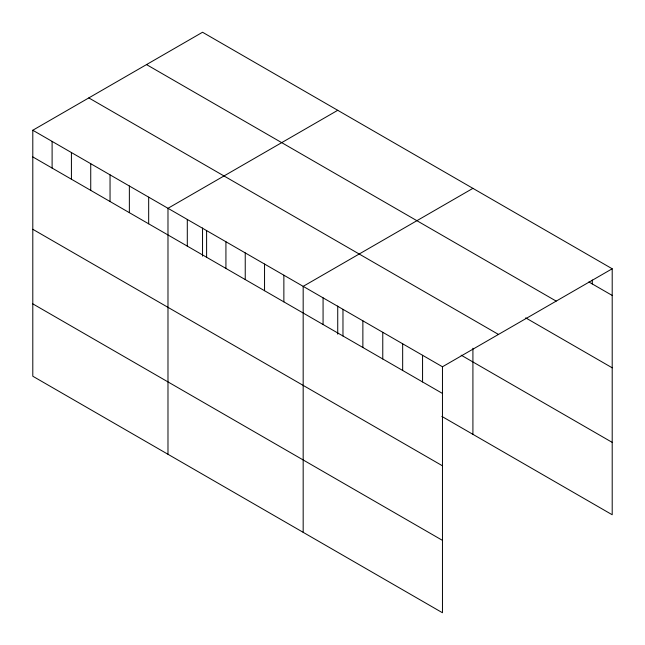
<?xml version="1.0" encoding="UTF-8"?>
<svg xmlns="http://www.w3.org/2000/svg" width="645" height="645" viewBox="0 0 645 645"><rect width="100%" height="100%" fill="white"/><g stroke="black" fill="none" stroke-linecap="round" stroke-linejoin="round"><path stroke-width="0.97" d="M32.798 130.25L442.462 366.771L442.462 612.75L32.798 376.228L32.798 130.25L202.538 32.25L612.202 268.772L612.202 514.75L441.849 416.396M337.73 110.303L167.982 208.303L167.982 454.282M472.914 188.356L303.174 286.356L303.174 532.335M442.462 366.771L612.202 268.772M588.845 281.954L612.202 295.434M146.52 64.589L556.192 301.11M525.691 317.864L612.202 367.811M88.808 97.911L498.48 334.433M461.159 355.177L612.202 442.381M32.798 156.92L442.462 393.434M32.798 229.289L442.462 465.811M32.798 303.86L442.462 540.373M592.303 280.003L592.303 283.953M472.914 348.227L472.914 434.335M422.564 355.282L422.564 381.945M402.665 343.793L402.665 370.464M382.767 332.304L382.767 358.975M362.869 320.815L362.869 347.486M342.971 309.326L342.971 335.997M337.73 306.02L337.73 334.166M323.072 297.837L323.072 324.508M283.865 275.205L283.865 301.868M264.547 264.055L264.547 290.718M245.237 252.905L245.237 279.567M225.927 241.754L225.927 268.417M206.61 230.604L206.61 257.266M202.538 227.975L202.538 256.113M187.3 219.453L187.3 246.116M148.673 197.152L148.673 223.815M129.363 186.002L129.363 212.665M110.045 174.851L110.045 201.514M90.735 163.701L90.735 190.364M71.418 152.551L71.418 179.213M52.108 141.4L52.108 168.071"/></g></svg>
